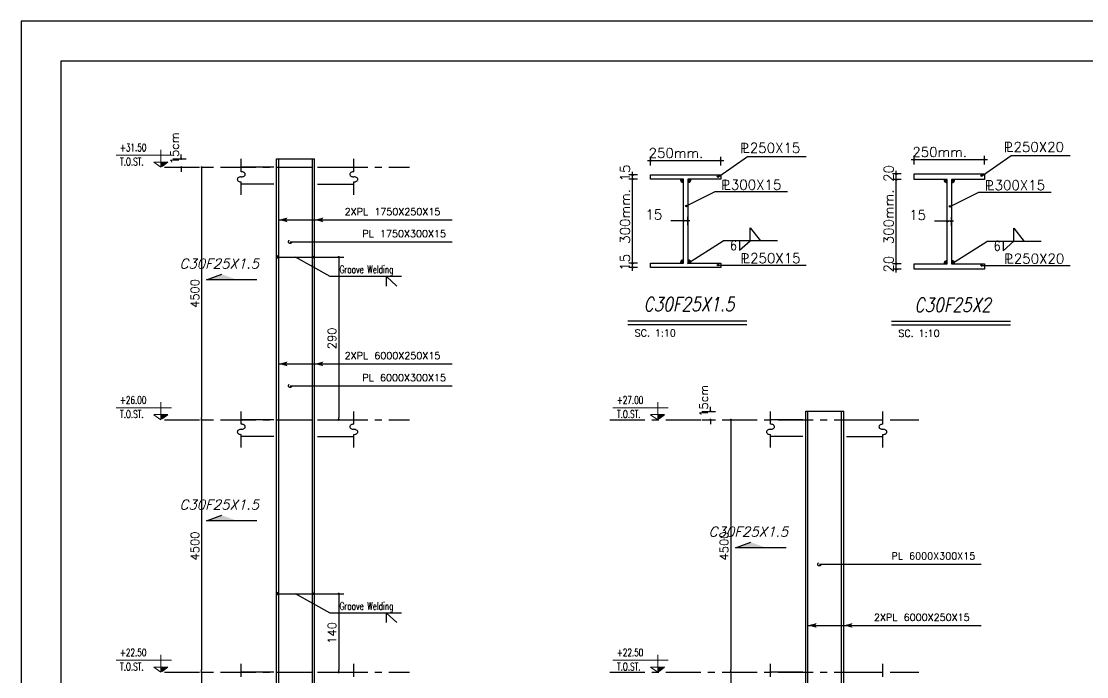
# Model space of a CAD drawing. Header units: inches. Extents: x 1387 to 2676, y -3554 to -2136.
# Drawn here: x 2520.25 to 2558.26, y -2299.97 to -2276.61 of the extents above; entities that cross this region are included whole.
import ezdxf
from ezdxf.enums import TextEntityAlignment as Align

# ---------------------------------------------------------------- set-up
doc = ezdxf.new("R2010")
doc.units = ezdxf.units.IN
doc.header["$MEASUREMENT"] = 0
doc.linetypes.add('CENTER', pattern=[2, 1.25, -0.25, 0.25, -0.25])
doc.linetypes.add('HIDDEN', pattern=[0.375, 0.25, -0.125])
for name, color, linetype in [('1', 1, 'Continuous'), ('1R', 1, 'Continuous'), ('2H', 2, 'HIDDEN'), ('2Y', 2, 'Continuous'), ('3', 3, 'HIDDEN'), ('3G', 3, 'Continuous'), ('4C', 4, 'Continuous'), ('7', 7, 'Continuous'), ('AXE', 1, 'CENTER'), ('D', 1, 'Continuous'), ('DIM', 8, 'Continuous'), ('Layer4', 118, 'Continuous'), ('LEVEL', 3, 'HIDDEN'), ('Pich', 2, 'Continuous')]:
    doc.layers.add(name, color=color, linetype=linetype)
doc.layers.add('2', color=2, linetype='Continuous', lineweight=9)
doc.styles.add('ITALICT', font='italict')
doc.styles.add('ROMANC', font='TXT.shx')
doc.styles.add('ROMANS', font='ROMANS')
doc.styles.add('ROMANT', font='romant')
doc.dimstyles.new('1-100', dxfattribs={"dimtxt": 0.3, "dimasz": 0.08, "dimexe": 0.18, "dimexo": 0.0625, "dimgap": 0.09, "dimtad": 1, "dimdec": 0, "dimlfac": 1000, "dimdsep": 46, "dimtxsty": 'ROMANT', "dimblk": 'DOT', "dimcen": 0.09, "dimclrd": 1, "dimclre": 1, "dimclrt": 3, "dimadec": 0, "dimazin": 0, "dimtfac": 1, "dimtdec": 0, "dimtix": 1, "dimtofl": 0, "dimtmove": 2, "dimatfit": 3, "dimldrblk": 'DOT', "dimfxl": 1, "dimtolj": 1, "dimarcsym": 0})
doc.dimstyles.new('1-50-2', dxfattribs={"dimtxt": 0.3, "dimasz": 0.08, "dimexe": 0.18, "dimexo": 0.0625, "dimgap": 0.09, "dimtad": 1, "dimdec": 0, "dimlfac": 500, "dimdsep": 46, "dimtxsty": 'ROMANT', "dimblk": 'DOT', "dimcen": 0.09, "dimclrd": 1, "dimclre": 1, "dimclrt": 3, "dimadec": 0, "dimazin": 0, "dimtfac": 1, "dimtdec": 0, "dimtix": 1, "dimtofl": 0, "dimtmove": 2, "dimatfit": 3, "dimldrblk": 'DOT', "dimfxl": 1, "dimtolj": 1, "dimarcsym": 0})

# ---------------------------------------------------------------- blocks, each defined once
blk = doc.blocks.new('DOT')
at = {"layer": 'DIM', "color": 0, "linetype": 'ByBlock'}
blk.add_line((-0.5, 0), (-1, 0), dxfattribs=at)
at = {"layer": 'DIM', "color": 0, "linetype": 'ByBlock', "const_width": 0.5}
blk.add_lwpolyline([(-0.25, 0, 1), (0.25, 0, 1)], format="xyb", close=True, dxfattribs=at)
blk = doc.blocks.new('*D1943')
at = {"layer": 'D', "color": 1, "lineweight": -2, "transparency": 16777216}
for p, q in [((2525.656, -2281.508), (2526.139, -2281.508)), ((2525.959, -2281.428), (2525.959, -2281.348)), ((2525.656, -2281.808), (2526.139, -2281.808)), ((2525.959, -2281.888), (2525.959, -2281.968))]:
    blk.add_line(p, q, dxfattribs=at)
at = {"layer": 'Defpoints', "color": 0, "transparency": 16777216}
for p in [(2525.593, -2281.508), (2525.593, -2281.808), (2525.959, -2281.808)]:
    blk.add_point(p, dxfattribs=at)
at = {"layer": 'D', "color": 1, "lineweight": -2, "transparency": 16777216, "xscale": 0.08, "yscale": 0.08, "zscale": 0.08}
for p, rotation in [((2525.959, -2281.508), 270), ((2525.959, -2281.808), 90)]:
    blk.add_blockref('DOT', p, dxfattribs=dict(at, rotation=rotation))
at = {"layer": 'D', "color": 2, "transparency": 16777216, "insert": (2525.719, -2281.133), "char_height": 0.3, "attachment_point": 5, "rotation": 90, "style": 'ROMANS'}
blk.add_mtext('\\A1;15cm', dxfattribs=at)
blk = doc.blocks.new('_Dot')
at = {"layer": 'DIM', "color": 0, "lineweight": -2}
blk.add_line((-0.5, 0), (-1, 0), dxfattribs=at)
at = {"layer": 'DIM', "color": 0, "const_width": 0.5}
blk.add_lwpolyline([(-0.25, 0, 1), (0.25, 0, 1)], format="xyb", close=True, dxfattribs=at)
blk = doc.blocks.new('*D1948')
at = {"layer": 'Defpoints', "color": 0, "transparency": 16777216}
for p in [(2526.686, -2299.808), (2526.686, -2306.808), (2526.686, -2306.808)]:
    blk.add_point(p, dxfattribs=at)
at = {"layer": 'Pich', "color": 1, "lineweight": -2, "transparency": 16777216}
for p, q in [((2526.686, -2299.888), (2526.686, -2306.728)), ((2526.749, -2299.808), (2526.866, -2299.808)), ((2526.749, -2306.808), (2526.866, -2306.808))]:
    blk.add_line(p, q, dxfattribs=at)
at = {"layer": 'Pich', "color": 1, "lineweight": -2, "transparency": 16777216, "xscale": 0.08, "yscale": 0.08, "zscale": 0.08}
for p, rotation in [((2526.686, -2299.808), 90), ((2526.686, -2306.808), 270)]:
    blk.add_blockref('DOT', p, dxfattribs=dict(at, rotation=rotation))
at = {"layer": 'Pich', "color": 3, "transparency": 16777216, "insert": (2526.446, -2303.308), "char_height": 0.3, "attachment_point": 5, "rotation": 90, "style": 'ROMANT'}
blk.add_mtext('\\A1;3500', dxfattribs=at)
blk = doc.blocks.new('*D1949')
at = {"layer": 'Defpoints', "color": 0, "transparency": 16777216}
for p in [(2526.666, -2290.808), (2526.666, -2299.808), (2526.686, -2299.808)]:
    blk.add_point(p, dxfattribs=at)
at = {"layer": 'Pich', "color": 1, "lineweight": -2, "transparency": 16777216}
for p, q in [((2526.728, -2290.808), (2526.866, -2290.808)), ((2526.686, -2290.888), (2526.686, -2299.728)), ((2526.728, -2299.808), (2526.866, -2299.808))]:
    blk.add_line(p, q, dxfattribs=at)
at = {"layer": 'Pich', "color": 1, "lineweight": -2, "transparency": 16777216, "xscale": 0.08, "yscale": 0.08, "zscale": 0.08}
for p, rotation in [((2526.686, -2290.808), 90), ((2526.686, -2299.808), 270)]:
    blk.add_blockref('DOT', p, dxfattribs=dict(at, rotation=rotation))
at = {"layer": 'Pich', "color": 3, "transparency": 16777216, "insert": (2526.446, -2295.308), "char_height": 0.3, "attachment_point": 5, "rotation": 90, "style": 'ROMANT'}
blk.add_mtext('\\A1;4500', dxfattribs=at)
blk = doc.blocks.new('*D1950')
at = {"layer": 'Defpoints', "color": 0, "transparency": 16777216}
for p in [(2526.666, -2281.808), (2526.666, -2290.808), (2526.686, -2290.808)]:
    blk.add_point(p, dxfattribs=at)
at = {"layer": 'Pich', "color": 1, "lineweight": -2, "transparency": 16777216}
for p, q in [((2526.686, -2281.888), (2526.686, -2290.728)), ((2526.728, -2281.808), (2526.866, -2281.808)), ((2526.728, -2290.808), (2526.866, -2290.808))]:
    blk.add_line(p, q, dxfattribs=at)
at = {"layer": 'Pich', "color": 1, "lineweight": -2, "transparency": 16777216, "xscale": 0.08, "yscale": 0.08, "zscale": 0.08}
for p, rotation in [((2526.686, -2281.808), 90), ((2526.686, -2290.808), 270)]:
    blk.add_blockref('DOT', p, dxfattribs=dict(at, rotation=rotation))
at = {"layer": 'Pich', "color": 3, "transparency": 16777216, "insert": (2526.446, -2286.308), "char_height": 0.3, "attachment_point": 5, "rotation": 90, "style": 'ROMANT'}
blk.add_mtext('\\A1;4500', dxfattribs=at)
blk = doc.blocks.new('*D1956')
at = {"layer": 'D', "color": 1, "lineweight": -2, "transparency": 16777216}
for p, q in [((2530.7, -2285.008), (2531.755, -2285.008)), ((2531.575, -2285.088), (2531.575, -2290.728)), ((2531.14, -2290.808), (2531.755, -2290.808))]:
    blk.add_line(p, q, dxfattribs=at)
at = {"layer": 'Defpoints', "color": 0, "transparency": 16777216}
for p in [(2530.637, -2285.008, 0.015), (2531.078, -2290.808), (2531.575, -2290.808)]:
    blk.add_point(p, dxfattribs=at)
at = {"layer": 'D', "color": 1, "lineweight": -2, "transparency": 16777216, "xscale": 0.08, "yscale": 0.08, "zscale": 0.08}
for p, rotation in [((2531.575, -2285.008), 90), ((2531.575, -2290.808), 270)]:
    blk.add_blockref('DOT', p, dxfattribs=dict(at, rotation=rotation))
at = {"layer": 'D', "color": 2, "transparency": 16777216, "insert": (2531.335, -2287.908), "char_height": 0.3, "attachment_point": 5, "rotation": 90, "style": 'ROMANS'}
blk.add_mtext('\\A1;290', dxfattribs=at)
blk = doc.blocks.new('*D1964')
at = {"layer": 'D', "color": 1, "lineweight": -2, "transparency": 16777216}
for p, q in [((2544.839, -2290.428), (2544.839, -2290.348)), ((2544.536, -2290.508), (2545.019, -2290.508)), ((2544.536, -2290.808), (2545.019, -2290.808)), ((2544.839, -2290.888), (2544.839, -2290.968))]:
    blk.add_line(p, q, dxfattribs=at)
at = {"layer": 'Defpoints', "color": 0, "transparency": 16777216}
for p in [(2544.473, -2290.508), (2544.473, -2290.808), (2544.839, -2290.808)]:
    blk.add_point(p, dxfattribs=at)
at = {"layer": 'D', "color": 1, "lineweight": -2, "transparency": 16777216, "xscale": 0.08, "yscale": 0.08, "zscale": 0.08}
for p, rotation in [((2544.839, -2290.508), 270), ((2544.839, -2290.808), 90)]:
    blk.add_blockref('DOT', p, dxfattribs=dict(at, rotation=rotation))
at = {"layer": 'D', "color": 2, "transparency": 16777216, "insert": (2544.599, -2290.133), "char_height": 0.3, "attachment_point": 5, "rotation": 90, "style": 'ROMANS'}
blk.add_mtext('\\A1;15cm', dxfattribs=at)
blk = doc.blocks.new('*D1962')
at = {"layer": 'Defpoints', "color": 0, "transparency": 16777216}
for p in [(2545.567, -2299.808), (2545.567, -2306.808), (2545.567, -2306.808)]:
    blk.add_point(p, dxfattribs=at)
at = {"layer": 'Pich', "color": 1, "lineweight": -2, "transparency": 16777216}
for p, q in [((2545.567, -2299.888), (2545.567, -2306.728)), ((2545.629, -2299.808), (2545.747, -2299.808)), ((2545.629, -2306.808), (2545.747, -2306.808))]:
    blk.add_line(p, q, dxfattribs=at)
at = {"layer": 'Pich', "color": 1, "lineweight": -2, "transparency": 16777216, "xscale": 0.08, "yscale": 0.08, "zscale": 0.08}
for p, rotation in [((2545.567, -2299.808), 90), ((2545.567, -2306.808), 270)]:
    blk.add_blockref('DOT', p, dxfattribs=dict(at, rotation=rotation))
at = {"layer": 'Pich', "color": 3, "transparency": 16777216, "insert": (2545.327, -2303.308), "char_height": 0.3, "attachment_point": 5, "rotation": 90, "style": 'ROMANT'}
blk.add_mtext('\\A1;3500', dxfattribs=at)
blk = doc.blocks.new('*D1963')
at = {"layer": 'Defpoints', "color": 0, "transparency": 16777216}
for p in [(2545.546, -2290.808), (2545.546, -2299.808), (2545.566, -2299.808)]:
    blk.add_point(p, dxfattribs=at)
at = {"layer": 'Pich', "color": 1, "lineweight": -2, "transparency": 16777216}
for p, q in [((2545.608, -2290.808), (2545.746, -2290.808)), ((2545.566, -2290.888), (2545.566, -2299.728)), ((2545.608, -2299.808), (2545.746, -2299.808))]:
    blk.add_line(p, q, dxfattribs=at)
at = {"layer": 'Pich', "color": 1, "lineweight": -2, "transparency": 16777216, "xscale": 0.08, "yscale": 0.08, "zscale": 0.08}
for p, rotation in [((2545.566, -2290.808), 90), ((2545.566, -2299.808), 270)]:
    blk.add_blockref('DOT', p, dxfattribs=dict(at, rotation=rotation))
at = {"layer": 'Pich', "color": 3, "transparency": 16777216, "insert": (2545.326, -2295.308), "char_height": 0.3, "attachment_point": 5, "rotation": 90, "style": 'ROMANT'}
blk.add_mtext('\\A1;4500', dxfattribs=at)
blk = doc.blocks.new('*D2692')
at = {"layer": 'D', "color": 1, "lineweight": -2, "transparency": 16777216}
for p, q in [((2530.7, -2297.008), (2531.755, -2297.008)), ((2531.575, -2297.088), (2531.575, -2299.728)), ((2531.14, -2299.808), (2531.755, -2299.808))]:
    blk.add_line(p, q, dxfattribs=at)
at = {"layer": 'Defpoints', "color": 0, "transparency": 16777216}
for p in [(2530.637, -2297.008, 0.015), (2531.078, -2299.808), (2531.575, -2299.808)]:
    blk.add_point(p, dxfattribs=at)
at = {"layer": 'D', "color": 1, "lineweight": -2, "transparency": 16777216, "xscale": 0.08, "yscale": 0.08, "zscale": 0.08}
for p, rotation in [((2531.575, -2297.008), 90), ((2531.575, -2299.808), 270)]:
    blk.add_blockref('DOT', p, dxfattribs=dict(at, rotation=rotation))
at = {"layer": 'D', "color": 2, "transparency": 16777216, "insert": (2531.335, -2298.408), "char_height": 0.3, "attachment_point": 5, "rotation": 90, "style": 'ROMANS'}
blk.add_mtext('\\A1;140', dxfattribs=at)

msp = doc.modelspace()

# ---------------------------------------------------------------- hatches: boundary and pattern name
for points in [[(2543.87882984, -2282.22898839), (2543.76406755, -2282.22898839, 0.4144144444), (2543.87882984, -2282.34382942)], [(2544.02882984, -2282.22898839), (2544.14359214, -2282.22898839, -0.4144144444), (2544.02882984, -2282.34382942)], [(2553.28698481, -2282.24472922), (2553.17222251, -2282.24472922, 0.4144144444), (2553.28698481, -2282.35957025)], [(2553.43698481, -2282.24472922), (2553.5517471, -2282.24472922, -0.4144144444), (2553.43698481, -2282.35957025)], [(2543.87882984, -2285.22938342), (2543.76406755, -2285.22938342, -0.4144144444), (2543.87882984, -2285.11454239)], [(2544.02882984, -2285.22938342), (2544.14359214, -2285.22938342, 0.4144144444), (2544.02882984, -2285.11454239)], [(2553.28698481, -2285.24512425), (2553.17222251, -2285.24512425, -0.4144144444), (2553.28698481, -2285.13028323)], [(2553.43698481, -2285.24512425), (2553.5517471, -2285.24512425, 0.4144144444), (2553.43698481, -2285.13028323)]]:
    msp.add_hatch(color=1).paths.add_polyline_path(points)
at = {"layer": '1R'}
h = msp.add_hatch(color=256, dxfattribs=at)
h.dxf.hatch_style = 1
h.paths.add_polyline_path([(2529.35714304, -2284.95064041), (2529.35714304, -2285.0077692), (2529.43714304, -2285.0077692)])
h.paths.add_polyline_path([(2529.43714304, -2285.0077692), (2529.35714304, -2285.0077692), (2529.35714304, -2285.05922559)])
h = msp.add_hatch(color=256, dxfattribs=at)
h.dxf.hatch_style = 1
h.paths.add_polyline_path([(2530.71714304, -2284.95064041), (2530.71714304, -2285.0077692), (2530.63714304, -2285.0077692)])
h.paths.add_polyline_path([(2530.63714304, -2285.0077692), (2530.71714304, -2285.0077692), (2530.71714304, -2285.05259538)])
h = msp.add_hatch(color=256, dxfattribs=at)
h.dxf.hatch_style = 1
h.paths.add_polyline_path([(2529.35714304, -2296.95064041), (2529.35714304, -2297.0077692), (2529.43714304, -2297.0077692)])
h.paths.add_polyline_path([(2529.43714304, -2297.0077692), (2529.35714304, -2297.0077692), (2529.35714304, -2297.05922559)])
h = msp.add_hatch(color=256, dxfattribs=at)
h.dxf.hatch_style = 1
h.paths.add_polyline_path([(2530.71714304, -2296.95064041), (2530.71714304, -2297.0077692), (2530.63714304, -2297.0077692)])
h.paths.add_polyline_path([(2530.63714304, -2297.0077692), (2530.71714304, -2297.0077692), (2530.71714304, -2297.05259538)])

# ---------------------------------------------------------------- linework, layer by layer
at = {"layer": '1'}
for p, q in [((2529.43714304, -2283.68210383), (2535.61945729, -2283.68210383)), ((2529.84344984, -2284.46303941), (2535.61945729, -2284.46303941)), ((2529.43714304, -2288.81610134), (2535.61945729, -2288.81610134)), ((2529.84344984, -2289.59703692), (2535.61945729, -2289.59703692)), ((2548.72367963, -2295.96098603), (2554.49968708, -2295.96098603)), ((2548.31737283, -2298.13915098), (2554.49968708, -2298.13915098))]:
    msp.add_line(p, q, dxfattribs=at)
msp.add_lwpolyline([(2578.30094543, -2359.28969763), (2578.30094543, -2278.02134746), (2521.6679488, -2278.02134746), (2521.6679488, -2359.28969763)], close=True, dxfattribs=at)
at = {"layer": '1R'}
for p, q in [((2542.58843078, -2281.56800178), (2545.31515243, -2281.56800178)), ((2542.70382984, -2281.74324937), (2542.70382984, -2281.43957549)), ((2545.13565236, -2282.13958119), (2546.15888341, -2281.42319598)), ((2545.20382984, -2281.74196506), (2545.20382984, -2281.43829118)), ((2546.15888341, -2281.42319598), (2548.25863286, -2281.42319598)), ((2551.99658574, -2281.53374262), (2554.7233074, -2281.53374262)), ((2552.11198481, -2281.7089902), (2552.11198481, -2281.40531632)), ((2554.54380732, -2282.10532202), (2555.56703837, -2281.38893681)), ((2554.61198481, -2281.70770589), (2554.61198481, -2281.40403201)), ((2555.56703837, -2281.38893681), (2557.66678782, -2281.38893681)), ((2542.2341029, -2282.07898839), (2541.93042902, -2282.07898839)), ((2542.06013963, -2285.49463483), (2542.06013963, -2281.9676658)), ((2551.64225787, -2282.04472922), (2551.33858399, -2282.04472922)), ((2551.46829459, -2285.56037566), (2551.46829459, -2281.93340664)), ((2542.23538721, -2282.22898839), (2541.93171333, -2282.22898839)), ((2551.64354218, -2282.24472922), (2551.3398683, -2282.24472922)), ((2543.98108897, -2283.18544207), (2545.00117012, -2282.67511455)), ((2545.00117012, -2282.67511455), (2547.5917557, -2282.67511455)), ((2553.38924393, -2283.2011829), (2554.40932509, -2282.69085538)), ((2554.40932509, -2282.69085538), (2556.99991067, -2282.69085538)), ((2543.87882984, -2283.87850054), (2543.87882984, -2283.57482666)), ((2544.02882984, -2283.87721623), (2544.02882984, -2283.57354235)), ((2553.28698481, -2283.89424137), (2553.28698481, -2283.59056749)), ((2553.43698481, -2283.89295707), (2553.43698481, -2283.58928319)), ((2544.10000195, -2283.71442873), (2543.42194733, -2283.71442873)), ((2553.50815692, -2283.73016956), (2552.83010229, -2283.73016956)), ((2544.02431331, -2285.23389668), (2545.29082136, -2284.43296903)), ((2547.22810607, -2284.43296903), (2545.29082136, -2284.43296903)), ((2553.43246828, -2285.24963751), (2554.69897632, -2284.44870986)), ((2556.63626104, -2284.44870986), (2554.69897632, -2284.44870986)), ((2529.43714304, -2285.0077692, 0.01499996), (2529.35714304, -2284.95064041, 0.01499996)), ((2529.35714304, -2285.0077692), (2530.51714304, -2285.0077692)), ((2529.35714304, -2285.0077692, 0.01499996), (2530.71714304, -2285.0077692, 0.01499996)), ((2529.43714304, -2285.0077692, 0.01499996), (2529.35714304, -2285.05921811, 0.0255304)), ((2531.26526458, -2285.70441907, 0.01499996), (2530.03714304, -2285.0077692, 0.01499996)), ((2530.63714304, -2285.0077692, 0.01499996), (2530.71714304, -2284.95064041, 0.01499996)), ((2530.63714304, -2285.0077692, 0.01499996), (2530.71714304, -2285.05259538, 0.02550448)), ((2542.2341029, -2285.22938342), (2541.93042902, -2285.22938342)), ((2542.23538721, -2285.37898839), (2541.93171333, -2285.37898839)), ((2545.10656094, -2285.29226547), (2548.25863286, -2285.29226547)), ((2551.64225787, -2285.24512425), (2551.33858399, -2285.24512425)), ((2551.64354218, -2285.44472922), (2551.3398683, -2285.44472922)), ((2554.51471591, -2285.3080063), (2557.66678782, -2285.3080063)), ((2533.81252935, -2285.70441907, 0.01499996), (2531.26526458, -2285.70441907, 0.01499996)), ((2529.43714304, -2297.0077692, 0.01499996), (2529.35714304, -2296.95064041, 0.01499996)), ((2529.35714304, -2297.0077692), (2530.51714304, -2297.0077692)), ((2529.35714304, -2297.0077692, 0.01499996), (2530.71714304, -2297.0077692, 0.01499996)), ((2529.43714304, -2297.0077692, 0.01499996), (2529.35714304, -2297.05921811, 0.0255304)), ((2531.26526458, -2297.70441907, 0.01499996), (2530.03714304, -2297.0077692, 0.01499996)), ((2530.63714304, -2297.0077692, 0.01499996), (2530.71714304, -2296.95064041, 0.01499996)), ((2530.63714304, -2297.0077692, 0.01499996), (2530.71714304, -2297.05259538, 0.02550448)), ((2533.81252935, -2297.70441907, 0.01499996), (2531.26526458, -2297.70441907, 0.01499996))]:
    msp.add_line(p, q, dxfattribs=at)
at = {"layer": '2'}
for p, q in [((2525.2349121, -2281.8077692, 0.01499996), (2525.2349121, -2281.18333853, 0.01499996)), ((2525.604819, -2281.37965528, 0.01499996), (2523.63316594, -2281.37965528, 0.01499996)), ((2525.2349121, -2281.8077692, 0.01499996), (2524.97486724, -2281.62760634, 0.01499996)), ((2524.97493383, -2281.6228955, 0.01499996), (2525.47502011, -2281.6228955, 0.01499996)), ((2525.604819, -2290.37965528, 0.01499996), (2523.63316594, -2290.37965528, 0.01499996)), ((2525.2349121, -2290.8077692, 0.01499996), (2525.2349121, -2290.18333853, 0.01499996)), ((2543.33331859, -2290.37965528, 0.01499996), (2541.36166553, -2290.37965528, 0.01499996)), ((2542.9634117, -2290.8077692, 0.01499996), (2542.9634117, -2290.18333853, 0.01499996)), ((2525.2349121, -2290.8077692, 0.01499996), (2524.97486724, -2290.62760634, 0.01499996)), ((2524.97493383, -2290.6228955, 0.01499996), (2525.47502011, -2290.6228955, 0.01499996)), ((2542.9634117, -2290.8077692, 0.01499996), (2542.70336683, -2290.62760634, 0.01499996)), ((2542.70343343, -2290.6228955, 0.01499996), (2543.2035197, -2290.6228955, 0.01499996)), ((2525.604819, -2299.37965528, 0.01499996), (2523.63316594, -2299.37965528, 0.01499996)), ((2525.2349121, -2299.8077692, 0.01499996), (2525.2349121, -2299.18333853, 0.01499996)), ((2543.33331859, -2299.37965528, 0.01499996), (2541.36166553, -2299.37965528, 0.01499996)), ((2542.9634117, -2299.8077692, 0.01499996), (2542.9634117, -2299.18333853, 0.01499996)), ((2525.2349121, -2299.8077692, 0.01499996), (2524.97486724, -2299.62760634, 0.01499996)), ((2524.97493383, -2299.6228955, 0.01499996), (2525.47502011, -2299.6228955, 0.01499996)), ((2542.9634117, -2299.8077692, 0.01499996), (2542.70336683, -2299.62760634, 0.01499996)), ((2542.70343343, -2299.6228955, 0.01499996), (2543.2035197, -2299.6228955, 0.01499996))]:
    msp.add_line(p, q, dxfattribs=at)
at = {"layer": '2H'}
for p, q in [((2525.47495352, -2281.62760634, 0.01499996), (2525.2349121, -2281.8077692, 0.01499996)), ((2525.47495352, -2290.62760634, 0.01499996), (2525.2349121, -2290.8077692, 0.01499996)), ((2543.20345311, -2290.62760634, 0.01499996), (2542.9634117, -2290.8077692, 0.01499996)), ((2525.47495352, -2299.62760634, 0.01499996), (2525.2349121, -2299.8077692, 0.01499996)), ((2543.20345311, -2299.62760634, 0.01499996), (2542.9634117, -2299.8077692, 0.01499996))]:
    msp.add_line(p, q, dxfattribs=at)
at = {"layer": '2Y'}
for p, q in [((2528.10040516, -2281.96621595), (2528.10040516, -2281.51059283)), ((2532.11253408, -2281.96621595), (2532.11253408, -2281.51059283)), ((2528.10040516, -2282.79216283), (2528.10040516, -2282.33157835)), ((2532.11253408, -2282.79216283), (2532.11253408, -2282.33157835)), ((2533.27821838, -2286.04029659, 0.01499996), (2533.27821838, -2285.7052914, 0.01499996)), ((2533.27821838, -2285.7052914, 0.01499996), (2533.6529209, -2286.04029659, 0.01499996)), ((2528.10040516, -2290.96621595), (2528.10040516, -2290.51059283)), ((2532.11253408, -2290.96621595), (2532.11253408, -2290.51059283)), ((2546.98063495, -2290.96621595), (2546.98063495, -2290.51059283)), ((2550.99276387, -2290.96621595), (2550.99276387, -2290.51059283)), ((2528.10040516, -2291.79216283), (2528.10040516, -2291.33157835)), ((2532.11253408, -2291.79216283), (2532.11253408, -2291.33157835)), ((2546.98063495, -2291.79216283), (2546.98063495, -2291.33157835)), ((2550.99276387, -2291.79216283), (2550.99276387, -2291.33157835)), ((2533.27821838, -2298.04029659, 0.01499996), (2533.27821838, -2297.7052914, 0.01499996)), ((2533.27821838, -2297.7052914, 0.01499996), (2533.6529209, -2298.04029659, 0.01499996)), ((2528.10040516, -2299.96621595), (2528.10040516, -2299.51059283)), ((2532.11253408, -2299.96621595), (2532.11253408, -2299.51059283)), ((2546.98063495, -2299.96621595), (2546.98063495, -2299.51059283)), ((2550.99276387, -2299.96621595), (2550.99276387, -2299.51059283))]:
    msp.add_line(p, q, dxfattribs=at)
for centre, radius, start, end in [((2528.10040516, -2282.18998524), 0.22376929, 75.201495889, 90.000000003), ((2528.11765088, -2282.1247059), 0.15625036, 57.470460436, 75.201495889), ((2528.14394534, -2282.08347878), 0.10735174, 33.001544692, 57.470460436), ((2528.18385972, -2282.05755655), 0.05975846, 359.999999998, 33.001544691), ((2528.18385972, -2282.05755655), 0.05975846, 326.998455309, 0), ((2532.02907951, -2282.05755655), 0.05975846, 146.998455309, 180.000000002), ((2532.02907951, -2282.05755655), 0.05975846, 180, 213.001544691), ((2532.06899389, -2282.08347878), 0.10735174, 122.529539564, 146.998455308), ((2532.09528836, -2282.1247059), 0.15625036, 104.798504111, 122.529539564), ((2532.11253408, -2282.18998524), 0.22376929, 89.999999997, 104.798504111), ((2528.01695059, -2282.24023775), 0.05975846, 146.998455308, 179.999999999), ((2528.01695059, -2282.24023775), 0.05975846, 180, 213.001544691), ((2528.05686497, -2282.26615998), 0.10735174, 122.529539564, 146.998455308), ((2528.05686497, -2282.21431551), 0.10735174, 213.001544692, 237.470460436), ((2528.08315943, -2282.3073871), 0.15625036, 104.798504114, 122.529539568), ((2528.08315943, -2282.17308839), 0.15625036, 237.470460436, 255.201495889), ((2528.10040516, -2282.37266644), 0.22376929, 89.999999997, 104.798504111), ((2528.10040516, -2282.10780906), 0.22376929, 255.201495889, 270), ((2528.10040516, -2281.92512786), 0.22376929, 270, 284.798504114), ((2528.11765088, -2281.99040719), 0.15625036, 284.798504111, 302.529539564), ((2528.14394534, -2282.03163432), 0.10735174, 302.529539564, 326.998455309), ((2532.06899389, -2282.03163432), 0.10735174, 213.001544691, 237.470460436), ((2532.09528836, -2281.99040719), 0.15625036, 237.470460436, 255.201495889), ((2532.11253408, -2281.92512786), 0.22376929, 255.201495886, 270), ((2532.11253408, -2282.37266644), 0.22376929, 75.201495889, 90.000000003), ((2532.11253408, -2282.10780906), 0.22376929, 270, 284.798504111), ((2532.1297798, -2282.3073871), 0.15625036, 57.470460432, 75.201495886), ((2532.1297798, -2282.17308839), 0.15625036, 284.798504111, 302.529539564), ((2532.15607426, -2282.26615998), 0.10735174, 33.001544692, 57.470460436), ((2532.15607426, -2282.21431551), 0.10735174, 302.529539564, 326.998455308), ((2532.19598864, -2282.24023775), 0.05975846, 0.000000001, 33.001544692), ((2532.19598864, -2282.24023775), 0.05975846, 326.998455309, 0), ((2528.05686497, -2291.26615998), 0.10735174, 122.529539564, 146.998455308), ((2528.08315943, -2291.3073871), 0.15625036, 104.798504114, 122.529539568), ((2528.10040516, -2291.37266644), 0.22376929, 89.999999997, 104.798504111), ((2528.10040516, -2291.18998524), 0.22376929, 75.201495889, 90.000000003), ((2528.10040516, -2290.92512786), 0.22376929, 270, 284.798504114), ((2528.11765088, -2291.1247059), 0.15625036, 57.470460436, 75.201495889), ((2528.11765088, -2290.99040719), 0.15625036, 284.798504111, 302.529539564), ((2528.14394534, -2291.08347878), 0.10735174, 33.001544692, 57.470460436), ((2528.14394534, -2291.03163432), 0.10735174, 302.529539564, 326.998455309), ((2528.18385972, -2291.05755655), 0.05975846, 359.999999998, 33.001544691), ((2528.18385972, -2291.05755655), 0.05975846, 326.998455309, 0), ((2532.02907951, -2291.05755655), 0.05975846, 146.998455309, 180.000000002), ((2532.02907951, -2291.05755655), 0.05975846, 180, 213.001544691), ((2532.06899389, -2291.08347878), 0.10735174, 122.529539564, 146.998455308), ((2532.06899389, -2291.03163432), 0.10735174, 213.001544691, 237.470460436), ((2532.09528836, -2291.1247059), 0.15625036, 104.798504111, 122.529539564), ((2532.09528836, -2290.99040719), 0.15625036, 237.470460436, 255.201495889), ((2532.11253408, -2291.18998524), 0.22376929, 89.999999997, 104.798504111), ((2532.11253408, -2290.92512786), 0.22376929, 255.201495886, 270), ((2532.11253408, -2291.37266644), 0.22376929, 75.201495889, 90.000000003), ((2532.1297798, -2291.3073871), 0.15625036, 57.470460432, 75.201495886), ((2532.15607426, -2291.26615998), 0.10735174, 33.001544692, 57.470460436), ((2546.93709476, -2291.26615998), 0.10735174, 122.529539564, 146.998455308), ((2546.96338923, -2291.3073871), 0.15625036, 104.798504114, 122.529539568), ((2546.98063495, -2291.37266644), 0.22376929, 89.999999997, 104.798504111), ((2546.98063495, -2291.18998524), 0.22376929, 75.201495889, 90.000000003), ((2546.98063495, -2290.92512786), 0.22376929, 270, 284.798504114), ((2546.99788067, -2291.1247059), 0.15625036, 57.470460436, 75.201495889), ((2546.99788067, -2290.99040719), 0.15625036, 284.798504111, 302.529539564), ((2547.02417514, -2291.08347878), 0.10735174, 33.001544692, 57.470460436), ((2547.02417514, -2291.03163432), 0.10735174, 302.529539564, 326.998455309), ((2547.06408952, -2291.05755655), 0.05975846, 359.999999998, 33.001544691), ((2547.06408952, -2291.05755655), 0.05975846, 326.998455309, 0), ((2550.9093093, -2291.05755655), 0.05975846, 146.998455309, 180.000000002), ((2550.9093093, -2291.05755655), 0.05975846, 180, 213.001544691), ((2550.94922368, -2291.08347878), 0.10735174, 122.529539564, 146.998455308), ((2550.94922368, -2291.03163432), 0.10735174, 213.001544691, 237.470460436), ((2550.97551815, -2291.1247059), 0.15625036, 104.798504111, 122.529539564), ((2550.97551815, -2290.99040719), 0.15625036, 237.470460436, 255.201495889), ((2550.99276387, -2291.18998524), 0.22376929, 89.999999997, 104.798504111), ((2550.99276387, -2290.92512786), 0.22376929, 255.201495886, 270), ((2550.99276387, -2291.37266644), 0.22376929, 75.201495889, 90.000000003), ((2551.01000959, -2291.3073871), 0.15625036, 57.470460432, 75.201495886), ((2551.03630406, -2291.26615998), 0.10735174, 33.001544692, 57.470460436), ((2528.01695059, -2291.24023775), 0.05975846, 146.998455308, 179.999999999), ((2528.01695059, -2291.24023775), 0.05975846, 180, 213.001544691), ((2528.05686497, -2291.21431551), 0.10735174, 213.001544692, 237.470460436), ((2528.08315943, -2291.17308839), 0.15625036, 237.470460436, 255.201495889), ((2528.10040516, -2291.10780906), 0.22376929, 255.201495889, 270), ((2532.11253408, -2291.10780906), 0.22376929, 270, 284.798504111), ((2532.1297798, -2291.17308839), 0.15625036, 284.798504111, 302.529539564), ((2532.15607426, -2291.21431551), 0.10735174, 302.529539564, 326.998455308), ((2532.19598864, -2291.24023775), 0.05975846, 0.000000001, 33.001544692), ((2532.19598864, -2291.24023775), 0.05975846, 326.998455309, 0), ((2546.89718038, -2291.24023775), 0.05975846, 146.998455308, 179.999999999), ((2546.89718038, -2291.24023775), 0.05975846, 180, 213.001544691), ((2546.93709476, -2291.21431551), 0.10735174, 213.001544692, 237.470460436), ((2546.96338923, -2291.17308839), 0.15625036, 237.470460436, 255.201495889), ((2546.98063495, -2291.10780906), 0.22376929, 255.201495889, 270), ((2550.99276387, -2291.10780906), 0.22376929, 270, 284.798504111), ((2551.01000959, -2291.17308839), 0.15625036, 284.798504111, 302.529539564), ((2551.03630406, -2291.21431551), 0.10735174, 302.529539564, 326.998455308), ((2551.07621844, -2291.24023775), 0.05975846, 0.000000001, 33.001544692), ((2551.07621844, -2291.24023775), 0.05975846, 326.998455309, 0)]:
    msp.add_arc(centre, radius, start, end, dxfattribs=at)
at = {"layer": '3'}
for centre in [(2529.84344984, -2284.46303941), (2529.84344984, -2289.59703692), (2548.72367963, -2295.96098603)]:
    msp.add_circle(centre, 0.06, dxfattribs=at)
for points in [[(2525.2349121, -2281.8077692, 0.01499996), (2525.47495352, -2281.62760634, 0.01499996), (2525.2349121, -2281.62760634, 0.01499996)], [(2529.43714304, -2283.68210383), (2529.69437835, -2283.68210383), (2529.7507777, -2283.59804783)], [(2530.71714304, -2283.68209298, 0.02886904), (2530.97437835, -2283.68209298, 0.02886904), (2531.0307777, -2283.59803697, 0.02886904)], [(2529.43714304, -2283.68210383), (2529.69437835, -2283.68210383), (2529.7507777, -2283.76615984)], [(2530.71714304, -2283.68209298, 0.02886904), (2530.97437835, -2283.68209298, 0.02886904), (2531.0307777, -2283.76614899, 0.02886904)], [(2529.43714304, -2288.81610134), (2529.69437835, -2288.81610134), (2529.7507777, -2288.73204533)], [(2529.43714304, -2288.81610134), (2529.69437835, -2288.81610134), (2529.7507777, -2288.90015735)], [(2530.71714304, -2288.81609049, 0.02886904), (2530.97437835, -2288.81609049, 0.02886904), (2531.0307777, -2288.73203448, 0.02886904)], [(2530.71714304, -2288.81609049, 0.02886904), (2530.97437835, -2288.81609049, 0.02886904), (2531.0307777, -2288.90014649, 0.02886904)], [(2525.2349121, -2290.8077692, 0.01499996), (2525.47495352, -2290.62760634, 0.01499996), (2525.2349121, -2290.62760634, 0.01499996)], [(2542.9634117, -2290.8077692, 0.01499996), (2543.20345311, -2290.62760634, 0.01499996), (2542.9634117, -2290.62760634, 0.01499996)], [(2548.31737283, -2298.13915098), (2548.57460814, -2298.13915098), (2548.6310075, -2298.05509497)], [(2548.31737283, -2298.13915098), (2548.57460814, -2298.13915098), (2548.6310075, -2298.22320698)], [(2549.59737283, -2298.13914012, 0.02886904), (2549.85460814, -2298.13914012, 0.02886904), (2549.9110075, -2298.05508411, 0.02886904)], [(2549.59737283, -2298.13914012, 0.02886904), (2549.85460814, -2298.13914012, 0.02886904), (2549.9110075, -2298.22319613, 0.02886904)], [(2525.2349121, -2299.8077692, 0.01499996), (2525.47495352, -2299.62760634, 0.01499996), (2525.2349121, -2299.62760634, 0.01499996)], [(2542.9634117, -2299.8077692, 0.01499996), (2543.20345311, -2299.62760634, 0.01499996), (2542.9634117, -2299.62760634, 0.01499996)]]:
    msp.add_solid(points, dxfattribs=at)
at = {"layer": '3G'}
for p, q in [((2529.35714304, -2281.5077692), (2530.71714304, -2281.5077692)), ((2529.35714304, -2321.0077692, 0.02999992), (2529.35714304, -2281.5077692, 0.01499996)), ((2529.43714304, -2321.0077692, 0.02999992), (2529.43714304, -2281.5077692, 0.01499996)), ((2530.63714304, -2321.0077692, 0.02999992), (2530.63714304, -2281.5077692, 0.01492132)), ((2530.63714304, -2321.0077692, 0.02999992), (2530.63714304, -2281.5077692, 0.01492132)), ((2530.71714304, -2321.0077692, 0.02999992), (2530.71714304, -2281.5077692, 0.01492132)), ((2529.25714304, -2281.8077692), (2528.10040516, -2281.8077692)), ((2530.81714304, -2281.8077692), (2532.11253408, -2281.8077692)), ((2529.25714304, -2282.4077692), (2528.10040516, -2282.4077692)), ((2530.81714304, -2282.4077692), (2532.11253408, -2282.4077692)), ((2546.25281839, -2283.96308208), (2546.62752091, -2284.43384136)), ((2546.25281839, -2284.43384136), (2546.25281839, -2283.96308208)), ((2555.66097336, -2283.97882292), (2556.03567588, -2284.44958219)), ((2555.66097336, -2284.44958219), (2555.66097336, -2283.97882292)), ((2545.87909157, -2284.4320967), (2545.87909157, -2284.76710189)), ((2545.87909157, -2284.76710189), (2546.25379409, -2284.4320967)), ((2555.28724653, -2284.44783753), (2555.28724653, -2284.78284273)), ((2555.28724653, -2284.78284273), (2555.66194906, -2284.44783753)), ((2526.85689214, -2285.8153136), (2527.40082495, -2285.6217468)), ((2528.65977153, -2285.8153136), (2526.85689214, -2285.8153136)), ((2541.88940384, -2287.27931722), (2546.13400513, -2287.27931722)), ((2551.29755881, -2287.29505805), (2555.5421601, -2287.29505805)), ((2541.88940384, -2287.41373061), (2546.13400513, -2287.41373061)), ((2551.29755881, -2287.42947144), (2555.5421601, -2287.42947144)), ((2529.25714304, -2290.8077692), (2528.10040516, -2290.8077692)), ((2530.81714304, -2290.8077692), (2532.11253408, -2290.8077692)), ((2548.13737283, -2290.8077692), (2546.98063495, -2290.8077692)), ((2548.23737283, -2290.5077692), (2549.59737283, -2290.5077692)), ((2548.23737283, -2313.0077692, 0.04499989), (2548.23737283, -2290.5077692, 0.01499996)), ((2548.31737283, -2313.0077692, 0.04499989), (2548.31737283, -2290.5077692, 0.01499996)), ((2549.51737283, -2313.0077692, 0.04499989), (2549.51737283, -2290.5077692, 0.01492132)), ((2549.51737283, -2313.0077692, 0.04499989), (2549.51737283, -2290.5077692, 0.01492132)), ((2549.59737283, -2313.0077692, 0.04499989), (2549.59737283, -2290.5077692, 0.01492132)), ((2549.69737283, -2290.8077692), (2550.99276387, -2290.8077692)), ((2529.25714304, -2291.4077692), (2528.10040516, -2291.4077692)), ((2530.81714304, -2291.4077692), (2532.11253408, -2291.4077692)), ((2548.13737283, -2291.4077692), (2546.98063495, -2291.4077692)), ((2549.69737283, -2291.4077692), (2550.99276387, -2291.4077692)), ((2526.85689214, -2294.40598688), (2527.40082495, -2294.21242008)), ((2528.65977153, -2294.40598688), (2526.85689214, -2294.40598688)), ((2545.73712193, -2295.36863179), (2546.28105474, -2295.17506499)), ((2547.54000132, -2295.36863179), (2545.73712193, -2295.36863179)), ((2529.25714304, -2299.8077692), (2528.10040516, -2299.8077692)), ((2530.81714304, -2299.8077692), (2532.11253408, -2299.8077692)), ((2548.13737283, -2299.8077692), (2546.98063495, -2299.8077692)), ((2549.69737283, -2299.8077692), (2550.99276387, -2299.8077692))]:
    msp.add_line(p, q, dxfattribs=at)
for points in [[(2542.70382984, -2285.37898839), (2542.70382984, -2285.22898839), (2543.87882984, -2285.22898839), (2543.87882984, -2282.22898839), (2542.70382984, -2282.22898839), (2542.70382984, -2282.07898839), (2545.20382984, -2282.07898839), (2545.20382984, -2282.22898839), (2544.02882984, -2282.22898839), (2544.02882984, -2285.22898839), (2545.20382984, -2285.22898839), (2545.20382984, -2285.37898839)], [(2552.11198481, -2285.44472922), (2552.11198481, -2285.24472922), (2553.28698481, -2285.24472922), (2553.28698481, -2282.24472922), (2552.11198481, -2282.24472922), (2552.11198481, -2282.04472922), (2554.61198481, -2282.04472922), (2554.61198481, -2282.24472922), (2553.43698481, -2282.24472922), (2553.43698481, -2285.24472922), (2554.61198481, -2285.24472922), (2554.61198481, -2285.44472922)]]:
    msp.add_lwpolyline(points, close=True, dxfattribs=at)
for centre, start, end in [((2543.87882984, -2282.2290671), 180.157926883, 270.157926883), ((2544.02882984, -2282.2290671), 269.842073117, 359.842073117), ((2544.02882984, -2282.2290671), 269.842073117, 359.842073117), ((2553.28698481, -2282.24480793), 180.157926883, 270.157926883), ((2553.43698481, -2282.24480793), 269.842073117, 359.842073117), ((2553.43698481, -2282.24480793), 269.842073117, 359.842073117), ((2543.87882984, -2285.22930472), 89.842073117, 179.842073117), ((2543.87882984, -2285.22930472), 89.842073117, 179.842073117), ((2544.02882984, -2285.22930472), 0.157926883, 90.157926883), ((2544.02882984, -2285.22930472), 0.157926883, 90.157926883), ((2544.02882984, -2285.22930472), 0.157926883, 90.157926883), ((2553.28698481, -2285.24504555), 89.842073117, 179.842073117), ((2553.28698481, -2285.24504555), 89.842073117, 179.842073117), ((2553.43698481, -2285.24504555), 0.157926883, 90.157926883), ((2553.43698481, -2285.24504555), 0.157926883, 90.157926883), ((2553.43698481, -2285.24504555), 0.157926883, 90.157926883)]:
    msp.add_arc(centre, 0.11476232, start, end, dxfattribs=at)
for points in [[(2526.85689214, -2285.8153136), (2527.40082495, -2285.6217468), (2527.40082495, -2285.8153136)], [(2527.94475776, -2285.8153136), (2527.40082495, -2285.6217468), (2527.40082495, -2285.8153136)], [(2526.85689214, -2294.40598688), (2527.40082495, -2294.21242008), (2527.40082495, -2294.40598688)], [(2527.94475776, -2294.40598688), (2527.40082495, -2294.21242008), (2527.40082495, -2294.40598688)], [(2545.73712193, -2295.36863179), (2546.28105474, -2295.17506499), (2546.28105474, -2295.36863179)], [(2546.82498756, -2295.36863179), (2546.28105474, -2295.17506499), (2546.28105474, -2295.36863179)]]:
    msp.add_solid(points, dxfattribs=at)
at = {"layer": '7'}
for centre, radius in [((2542.70382984, -2281.56800178), 0.02443679), ((2545.20382984, -2281.56800178), 0.02443679), ((2552.11198481, -2281.53374262), 0.02443679), ((2554.61198481, -2281.53374262), 0.02443679), ((2542.06013963, -2282.07898839), 0.02443679), ((2551.46829459, -2282.04472922), 0.02443679), ((2554.51471591, -2282.10532202), 0.02909142), ((2542.06013963, -2282.22898839), 0.02443679), ((2545.10656094, -2282.13958119), 0.02909142), ((2551.46829459, -2282.24472922), 0.02443679), ((2543.98108897, -2283.18544207), 0.02909142), ((2553.38924393, -2283.2011829), 0.02909142), ((2543.87882984, -2283.71442873), 0.02443679), ((2544.02882984, -2283.71442873), 0.02443679), ((2553.28698481, -2283.73016956), 0.02443679), ((2553.43698481, -2283.73016956), 0.02443679), ((2542.06013963, -2285.22938342), 0.02443679), ((2542.06013963, -2285.37898839), 0.02443679), ((2545.10656094, -2285.29226547), 0.02909142), ((2551.46829459, -2285.24512425), 0.02443679), ((2551.46829459, -2285.44472922), 0.02443679), ((2554.51471591, -2285.3080063), 0.02909142)]:
    msp.add_circle(centre, radius, dxfattribs=at)
at = {"layer": 'AXE'}
for p, q in [((2525.3633815, -2281.8077692), (2534.10728873, -2281.8077692)), ((2525.3633815, -2290.8077692), (2534.10728873, -2290.8077692)), ((2541.25048267, -2290.8077692), (2552.27139319, -2290.8077692)), ((2525.3633815, -2299.8077692), (2534.10728873, -2299.8077692)), ((2541.25048267, -2299.8077692), (2552.27139319, -2299.8077692))]:
    msp.add_line(p, q, dxfattribs=at)
at = {"layer": 'Layer4'}
msp.add_lwpolyline([(2520.25212388, -2276.60552254), (2520.25212388, -2360.70552254), (2579.71677035, -2360.70552254), (2579.71677035, -2276.60552254)], close=True, dxfattribs=at)

# ---------------------------------------------------------------- texts
at = {"layer": '2Y', "style": 'ROMANC'}
for s, p in [('2XPL 1750X250X15', (2531.78979338, -2283.51644677)), ('PL 1750X300X15', (2532.41741798, -2284.29738234)), ('2XPL 6000X250X15', (2531.78979338, -2288.65044427)), ('PL 6000X300X15', (2532.41741798, -2289.43137985)), ('PL 6000X300X15', (2551.29764777, -2295.79532896)), ('2XPL 6000X250X15', (2550.67002317, -2297.97349391))]:
    msp.add_text(s, height=0.2499993062, dxfattribs=at).set_placement(p)
at = {"layer": '3G'}
for s, height, style, p in [('L', 0.35, 'ROMANS', (2545.98115778, -2281.28452474)), ('P', 0.35, 'ROMANS', (2555.30667379, -2281.2680005)), ('L', 0.35, 'ROMANS', (2555.38931275, -2281.25026557)), ('250X20', 0.35, 'ROMANS', (2555.65224207, -2281.25817241)), ('250mm.', 0.35, 'ROMANS', (2542.63272789, -2281.47462642)), ('P', 0.35, 'ROMANS', (2545.89851883, -2281.30225967)), ('250X15', 0.35, 'ROMANS', (2546.2440871, -2281.29243158)), ('250mm.', 0.35, 'ROMANS', (2552.04088286, -2281.44036725)), ('P', 0.35, 'ROMANS', (2545.22261789, -2282.61656914)), ('L', 0.35, 'ROMANS', (2545.30525684, -2282.59883421)), ('300X15', 0.35, 'ROMANS', (2545.56818617, -2282.60674105)), ('P', 0.35, 'ROMANS', (2554.63077286, -2282.63230998)), ('L', 0.35, 'ROMANS', (2554.71341181, -2282.61457504)), ('300X15', 0.35, 'ROMANS', (2554.97634114, -2282.62248189)), ('15', 0.35, 'ROMANS', (2542.5200393, -2283.66866895)), ('15', 0.35, 'ROMANS', (2551.92819427, -2283.68440978)), ('C30F25X1.5', 0.35, 'ITALICT', (2525.89528398, -2285.41774447)), ('P', 0.35, 'ROMANS', (2545.90886248, -2285.23372006)), ('L', 0.35, 'ROMANS', (2545.99150144, -2285.21598513)), ('250X15', 0.35, 'ROMANS', (2546.25443076, -2285.22389197)), ('P', 0.35, 'ROMANS', (2555.31701745, -2285.24946089)), ('L', 0.35, 'ROMANS', (2555.3996564, -2285.23172596)), ('250X20', 0.35, 'ROMANS', (2555.66258573, -2285.2396328)), ('SC. 1:10', 0.249999993, 'ROMANS', (2542.13671395, -2287.84135198)), ('SC. 1:10', 0.249999993, 'ROMANS', (2551.54486892, -2287.85709282)), ('C30F25X1.5', 0.35, 'ITALICT', (2525.89528398, -2294.00841776)), ('C30F25X1.5', 0.35, 'ITALICT', (2544.77551378, -2294.97106266))]:
    msp.add_text(s, height=height, dxfattribs=dict(at, style=style)).set_placement(p)
at = {"layer": '3G', "style": 'ROMANS'}
for s, p in [('15', (2541.96676426, -2282.31288793)), ('20', (2551.37491923, -2282.32862876)), ('300mm.', (2541.96676426, -2284.53589204)), ('300mm.', (2551.37491923, -2284.55163287)), ('15', (2541.96676426, -2285.49653607)), ('20', (2551.37491923, -2285.5622769))]:
    msp.add_text(s, height=0.35, rotation=90, dxfattribs=at).set_placement(p)
at = {"layer": '3G', "style": 'ROMANS', "width": 0.8}
for p in [(2545.54046527, -2284.76820967), (2554.94862024, -2284.78395051)]:
    msp.add_text('6', height=0.35, dxfattribs=at).set_placement(p)
at = {"layer": '4C', "style": 'ITALICT', "width": 0.8}
for s, p in [('C30F25X1.5', (2544.07229891, -2286.69197784)), ('C30F25X2', (2553.48045388, -2286.70771868))]:
    msp.add_text(s, height=0.5, dxfattribs=at).set_placement(p, align=Align.MIDDLE)
at = {"layer": 'LEVEL', "style": 'ROMANS', "width": 0.7}
for s, p in [('+31.50', (2523.77396416, -2281.24002116, 0.01499996)), ('T.O.ST.  ', (2523.77396416, -2281.74126807, 0.01499996)), ('Groove Welding', (2531.6090765, -2285.58285462, 0.01499996)), ('+26.00', (2523.77396416, -2290.24002116, 0.01499996)), ('+27.00', (2541.50246375, -2290.24002116, 0.01499996)), ('T.O.ST.  ', (2523.77396416, -2290.74126807, 0.01499996)), ('T.O.ST.  ', (2541.50246375, -2290.74126807, 0.01499996)), ('Groove Welding', (2531.6090765, -2297.58285462, 0.01499996)), ('+22.50', (2523.77396416, -2299.24002116, 0.01499996)), ('+22.50', (2541.50246375, -2299.24002116, 0.01499996)), ('T.O.ST.  ', (2523.77396416, -2299.74126807, 0.01499996)), ('T.O.ST.  ', (2541.50246375, -2299.74126807, 0.01499996))]:
    msp.add_text(s, height=0.27, dxfattribs=at).set_placement(p)

# ---------------------------------------------------------------- dimensions: what is measured, and where the dimension line sits
at = {"layer": 'D'}
for base, p1, p2, picture, middle in [((2525.95857899, -2281.8077692), (2525.59321668, -2281.5077692), (2525.59321668, -2281.8077692), '*D1943', (2525.95857899, -2281.13343415)), ((2544.83880878, -2290.8077692), (2544.47344648, -2290.5077692), (2544.47344648, -2290.8077692), '*D1964', (2544.83880878, -2290.13343415))]:
    dim = msp.add_linear_dim(base=base, p1=p1, p2=p2, angle=270, text='15cm', dimstyle='1-100', override={"dimtxsty": 'ROMANS', "dimclrt": 2, "dimtmove": 1}, dxfattribs=at)
    dim.commit()
    dim.dimension.update_dxf_attribs({"geometry": picture, "text_midpoint": middle, "dimtype": 160})
for base, p1, p2, text, picture, middle in [((2531.57509394, -2290.8077692), (2530.63714304, -2285.0077692, 0.01499996), (2531.07770355, -2290.8077692), '290', '*D1956', (2531.33509394, -2287.9077692)), ((2531.57509394, -2299.8077692), (2530.63714304, -2297.0077692, 0.01499996), (2531.07770355, -2299.8077692), '140', '*D2692', (2531.33509394, -2298.4077692))]:
    dim = msp.add_linear_dim(base=base, p1=p1, p2=p2, angle=90, text=text, dimstyle='1-100', override={"dimtxsty": 'ROMANS', "dimclrt": 2, "dimtmove": 1}, dxfattribs=at)
    dim.commit()
    dim.dimension.update_dxf_attribs({"geometry": picture, "text_midpoint": middle})
at = {"layer": 'Pich'}
for base, p1, p2, picture, middle in [((2526.68553949, -2290.8077692), (2526.66554493, -2281.8077692), (2526.66553949, -2290.8077692), '*D1950', (2526.44553949, -2286.3077692)), ((2526.68553949, -2299.8077692), (2526.66554493, -2290.8077692), (2526.66554493, -2299.8077692), '*D1949', (2526.44553949, -2295.3077692)), ((2545.56576928, -2299.8077692), (2545.54577472, -2290.8077692), (2545.54577472, -2299.8077692), '*D1963', (2545.32576928, -2295.3077692)), ((2526.68637268, -2306.8077692), (2526.68637268, -2299.8077692), (2526.68637268, -2306.8077692), '*D1948', (2526.44637268, -2303.3077692)), ((2545.56660247, -2306.8077692), (2545.56660247, -2299.8077692), (2545.56660247, -2306.8077692), '*D1962', (2545.32660247, -2303.3077692))]:
    dim = msp.add_linear_dim(base=base, p1=p1, p2=p2, angle=90, dimstyle='1-50-2', dxfattribs=at)
    dim.commit()
    dim.dimension.update_dxf_attribs({"geometry": picture, "text_midpoint": middle})

doc.saveas('drawing.dxf')
